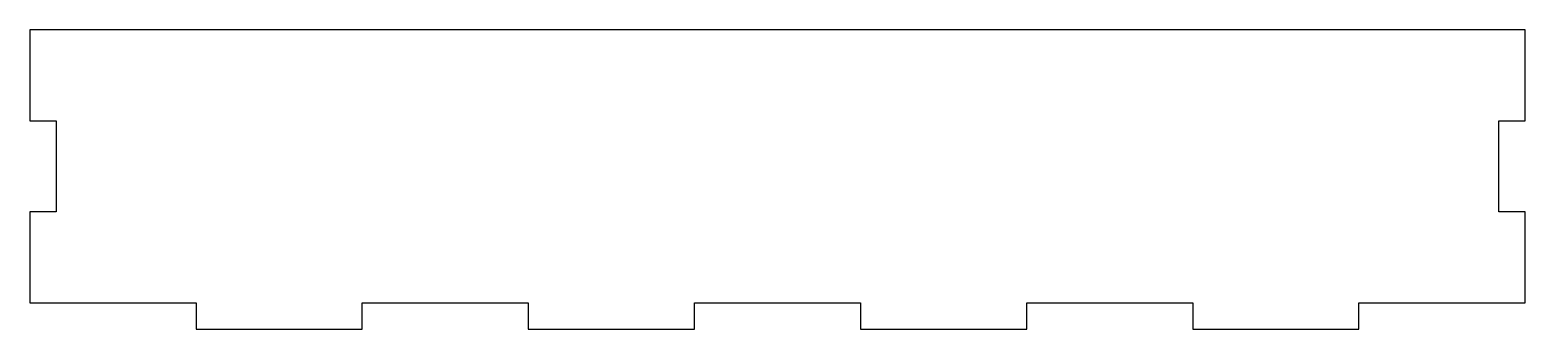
# Model space of a CAD drawing. Header units: millimetres. Extents: x 0 to 200, y 0 to 40.
import ezdxf

# ---------------------------------------------------------------- set-up
doc = ezdxf.new("R2010")
doc.units = ezdxf.units.MM
doc.layers.get('0').update_dxf_attribs({"linetype": 'CONTINUOUS'})

msp = doc.modelspace()

# ---------------------------------------------------------------- linework, layer by layer
msp.add_lwpolyline([(196.5, 27.83), (200, 27.83), (200, 40), (0, 40), (0, 27.83), (3.5, 27.83), (3.5, 15.67), (0, 15.67), (0, 3.5), (22.22, 3.5), (22.22, 0), (44.44, 0), (44.44, 3.5), (66.67, 3.5), (66.67, 0), (88.89, 0), (88.89, 3.5), (111.11, 3.5), (111.11, 0), (133.33, 0), (133.33, 3.5), (155.56, 3.5), (155.56, 0), (177.78, 0), (177.78, 3.5), (200, 3.5), (200, 15.67), (196.5, 15.67)], close=True)

doc.saveas('drawing.dxf')
